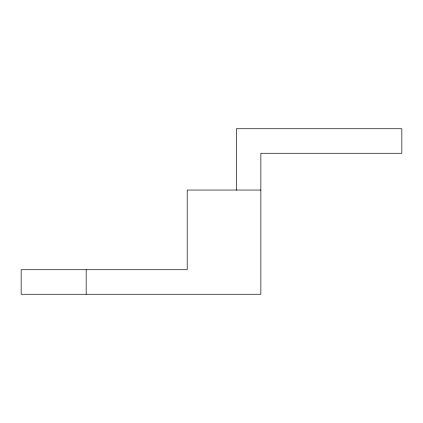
<?xml version="1.0" encoding="UTF-8"?>
<svg xmlns="http://www.w3.org/2000/svg" width="423" height="423" viewBox="0 0 423 423"><rect width="100%" height="100%" fill="white"/><g stroke="black" fill="none" stroke-linecap="round" stroke-linejoin="round"><path stroke-width="0.63" d="M260.864 190.043L187.204 190.043L187.204 269.731L21.15 269.731L21.15 294.255L260.864 294.255L260.864 153.269L401.85 153.269L401.85 128.745L236.346 128.745L236.346 190.043M86.165 269.731L86.165 294.255"/></g></svg>
